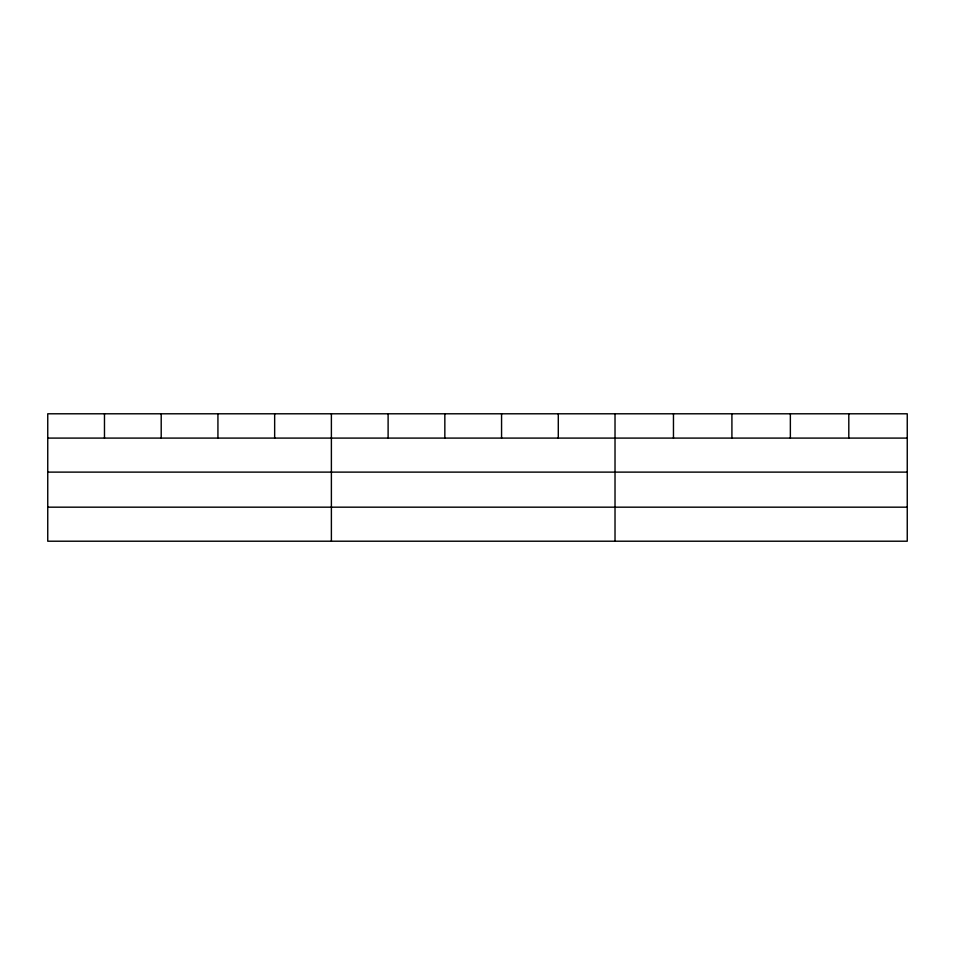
<?xml version="1.0" encoding="UTF-8"?>
<svg xmlns="http://www.w3.org/2000/svg" width="955" height="955" viewBox="0 0 955 955"><rect width="100%" height="100%" fill="white"/><g stroke="black" fill="none" stroke-linecap="round" stroke-linejoin="round"><path stroke-width="1.43" d="M907.25 472.116L907.25 413.79L47.75 413.79L47.75 541.21L907.25 541.21L907.25 472.116L47.75 472.116M47.75 438.094L907.25 438.094M47.75 507.177L907.25 507.177M848.804 413.79L848.804 438.094M790.358 413.79L790.358 438.094M731.912 413.79L731.912 438.094M673.466 413.79L673.466 438.094M615.02 413.79L615.02 541.21M558.293 413.79L558.293 438.094M501.566 413.79L501.566 438.094M444.839 413.79L444.839 438.094M388.112 413.79L388.112 438.094M331.385 413.79L331.385 541.21M274.658 413.79L274.658 438.094M217.931 413.79L217.931 438.094M161.204 413.79L161.204 438.094M104.477 413.79L104.477 438.094"/></g></svg>
